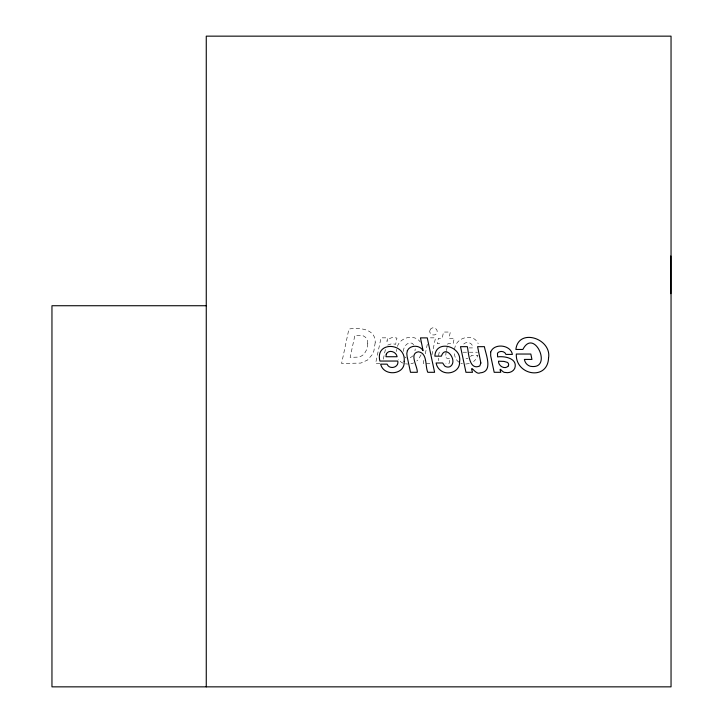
<?xml version="1.0" encoding="UTF-8"?>
<svg xmlns="http://www.w3.org/2000/svg" width="723" height="723" viewBox="0 0 723 723"><rect width="100%" height="100%" fill="white"/><g stroke="black" fill="none" stroke-linecap="round" stroke-linejoin="round"><path stroke-width="0.54" stroke-dasharray="3.62 2.71" d="M396.448 351.495L396.638 349.381M403.389 351.468C403.244 346.913 407.42 341.364 412.372 343.326L414.885 346.434M414.957 350.782L415.228 348.902M423.922 360.271L423.235 363.479L430.086 363.479L430.537 361.337M425.278 353.863L427.32 344.247M431.893 354.93L435.526 337.84L428.676 337.84M383.317 359.204L385.368 349.598M438.5 355.68L439.683 350.194M446.172 351.64L445.522 357.252L447.094 358.346L450.167 358.346L449.091 363.479L445.892 363.759M446.389 350.637L447.926 343.615L453.149 343.615L454.243 338.265L449.001 338.265L450.33 332.047L443.515 332.047L442.223 338.265L438.409 338.265L437.288 343.615L441.102 343.615M454.64 349.372C455.038 337.677 473.42 332.2 478.21 343.696M421.102 354.83L418.129 359.683A13.502 13.502 0 0 1 416.782 360.958M397.424 346.462C400.271 337.108 414.586 333.683 420.343 342.087M470.655 356.719L471.459 355.318L477.876 355.318L476.294 358.834L473.619 361.599M413.213 355.689L409.616 358.237M463.723 344.021C466.886 340.84 473.438 343.009 472.562 347.908L469.227 347.908M387.691 345.106L392.092 343.588L395.626 344.347L396.954 338.102L393.71 337.46A7.366 7.366 0 0 0 388.251 339.801L386.913 341.419L387.627 337.84L381.048 337.84L375.589 363.479L381.437 363.479M465.711 364.049L470.04 363.407M465.974 358.753L467.871 358.509M462.991 352.218L477.523 352.218M405.431 363.841L407.926 364.049M460.94 363.235L462.431 363.642M403.181 363.226L401.211 362.232L398.183 359.223M404.591 356.764L406.127 357.984M458.997 362.25C455.788 360.135 454.369 356.222 454.387 352.508M438.237 358.228L438.78 360.65M413.619 362.892A13.502 13.502 0 0 1 410.899 363.75M367.79 343.542L366.913 349.209L364.455 353.565A10.818 10.818 0 0 1 358.445 357.099L350.14 357.352L354.93 335.165L363.063 335.734L365.657 337.37L367.248 340L367.79 343.542M375.21 342.612L373.872 351.035L372.282 354.586L367.465 360.099L360.786 363.082L341.599 363.479L348.902 329.064C358.87 327.248 375.942 328.757 375.21 342.612M430.04 329.968C428.07 334.306 435.138 337.216 436.882 332.869C438.843 328.531 431.785 325.594 430.04 329.968"/><path stroke-width="1.08" d="M206.263 305.73L51.957 305.73L51.957 686.85L671.043 686.85L671.043 36.15L206.263 36.15L206.263 686.85M670.808 255.987L670.808 293.674M404.157 361.328C405.458 375.092 383.515 376.837 380.669 364.148L387.085 364.148C389.317 370.049 399.268 367.546 397.795 361.048L379.9 361.048C374.821 340.587 406.317 342.53 404.157 361.328M459.539 361.762C460.397 371.821 447.094 376.204 440.235 370.104A11.622 11.622 0 0 1 436.674 365.07L436.114 362.982L442.675 362.982L444.654 365.974A5.432 5.432 0 0 0 449.959 366.688C458.744 361.473 445.531 343.533 441.392 356.159L434.857 356.159C435.707 338.816 462.494 346.308 459.539 361.762M548.549 357.993C547.618 381.138 515.228 375.264 516.321 354.035L530.827 354.035L531.947 359.421L524.383 359.421L524.527 360.018A8.432 8.432 0 0 0 530.113 366.227C553.71 370.691 534.306 326.923 522.883 349.453L515.87 349.453C518.4 327.546 551.938 338.572 548.549 357.993M490.682 352.083L490.682 355.824L494.189 372.3L500.777 372.3C498.481 365.025 502.422 373.176 505.296 372.462C508.875 373.24 512.987 371.902 514.695 368.495C518.237 358.5 504.726 355.843 497.605 356.9L497.469 353.176C499.466 350.411 504.925 350.998 505.946 354.415L512.39 354.415C510.763 344.754 494.044 342.81 490.682 352.083M480.858 363L479.783 365.974C468.893 370.863 468.721 352.643 467.338 346.669L460.515 346.669L465.955 372.3L472.517 372.3C469.299 362.431 475.743 375.499 480.045 372.878C493.646 371.92 485.648 354.134 484.41 346.669L477.596 346.669L480.858 363M386.245 354.216L385.983 356.728L397.099 356.728C396.448 351.676 388.531 349.01 386.245 354.216M407.374 350.637L406.805 353.538L407.139 356.611L410.501 372.3L417.279 372.3C417.876 366.832 408.612 353.402 418.373 351.794C427.763 352.951 424.925 366.118 427.79 372.3L434.595 372.3L427.266 337.885L420.47 337.885L423.072 350.601A9.372 9.372 0 0 0 417.415 346.507C413.619 345.603 409.082 346.868 407.374 350.637M508.368 365.901C505.07 369.968 498.192 366.073 498.509 361.193L503.922 361.401L507.383 362.368A2.784 2.784 0 0 1 508.368 365.901"/></g></svg>
